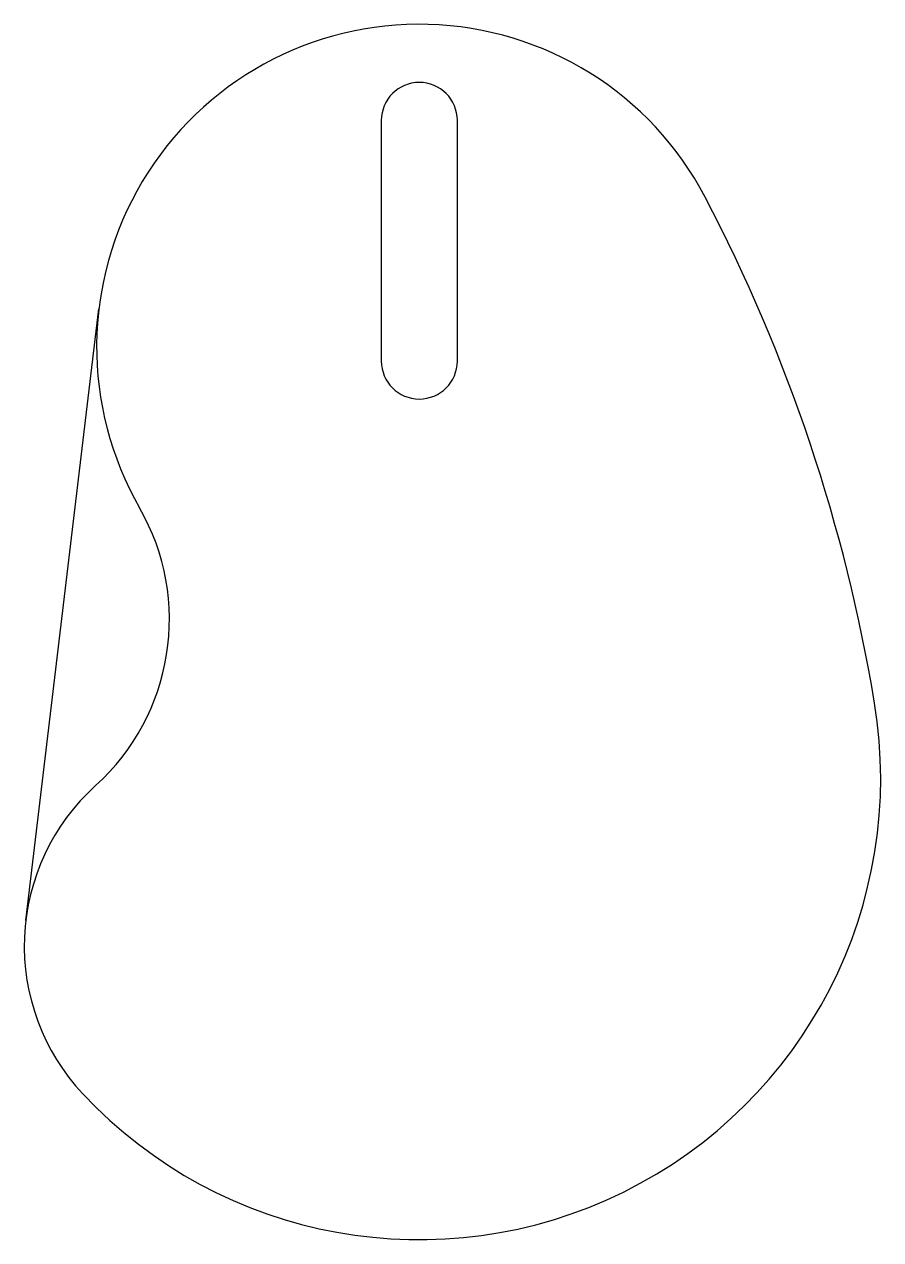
# Model space of a CAD drawing. Header units: millimetres. Extents: x 2774.1 to 2789.4, y 1546.5 to 1568.2.
import ezdxf

# ---------------------------------------------------------------- set-up
doc = ezdxf.new("R2010")
doc.units = ezdxf.units.MM

msp = doc.modelspace()

# ---------------------------------------------------------------- linework, layer by layer
for p, q in [((2780.446, 1566.477), (2780.446, 1562.177)), ((2781.806, 1562.177), (2781.806, 1566.477)), ((2774.09, 1552.175), (2775.397, 1563.112))]:
    msp.add_line(p, q)
for centre, radius, start, end in [((2781.126, 1562.427), 5.77, 27.6649, 209.9131), ((2781.126, 1566.477), 0.68, 0, 180), ((2759.666, 1551.177), 30, 9.367, 27.6649), ((2781.126, 1562.177), 0.68, 180, 0), ((2772.657, 1557.555), 4, 312.0653, 29.9131), ((2781.126, 1554.717), 8.25, 223.1524, 9.367), ((2777.926, 1551.717), 3.864, 132.0653, 223.1524)]:
    msp.add_arc(centre, radius, start, end)

doc.saveas('drawing.dxf')
